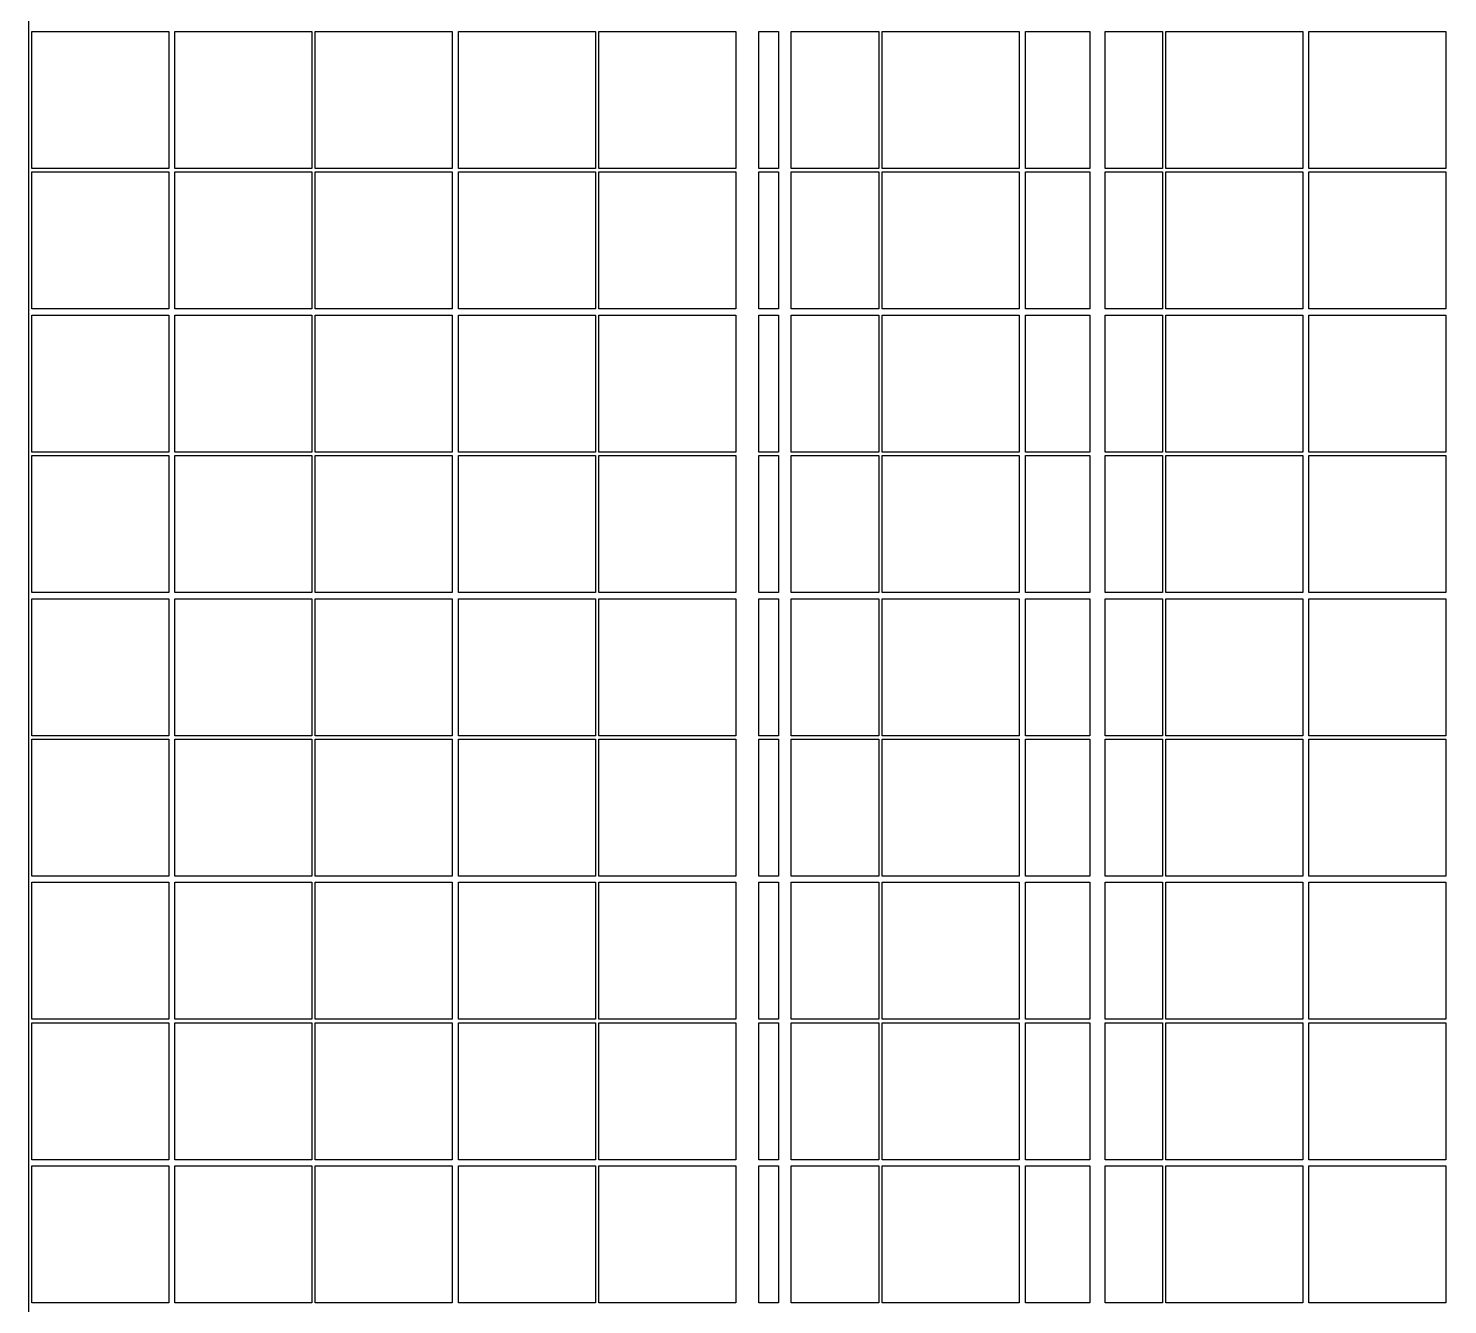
# Model space of a CAD drawing. Extents: x -105 to 105, y -185 to 185.
# Drawn here: x -105.1 to -55, y 95 to 140 of the extents above; entities that cross this region are included whole.
import ezdxf

# ---------------------------------------------------------------- set-up
doc = ezdxf.new("R2010")
doc.units = 0
doc.layers.get('0').update_dxf_attribs({"linetype": 'CONTINUOUS'})

msp = doc.modelspace()

# ---------------------------------------------------------------- linework, layer by layer
for points in [[(105, -185), (105.06, -185), (105.06, 185), (105, 185), (105, 185.06), (-105, 185.06), (-105, 185), (-105.06, 185), (-105.06, -185), (-105, -185), (-105, -185.06), (105, -185.06)], [(-104.94, 139.89), (-100.11, 139.89), (-100.11, 135.06), (-104.94, 135.06)], [(-99.89, 139.89), (-95.06, 139.89), (-95.06, 135.06), (-99.89, 135.06)], [(-94.94, 139.89), (-90.11, 139.89), (-90.11, 135.06), (-94.94, 135.06)], [(-89.89, 139.89), (-85.06, 139.89), (-85.06, 135.06), (-89.89, 135.06)], [(-84.94, 139.89), (-80.11, 139.89), (-80.11, 135.06), (-84.94, 135.06)], [(-79.3, 139.89), (-78.6023, 139.89), (-78.6023, 135.06), (-79.3, 135.06)], [(-78.1523, 139.89), (-75.06, 139.89), (-75.06, 135.06), (-78.1523, 135.06)], [(-74.94, 139.89), (-70.11, 139.89), (-70.11, 135.06), (-74.94, 135.06)], [(-69.89, 139.89), (-67.625, 139.89), (-67.625, 135.06), (-69.89, 135.06)], [(-67.075, 139.89), (-65.06, 139.89), (-65.06, 135.06), (-67.075, 135.06)], [(-64.94, 139.89), (-60.11, 139.89), (-60.11, 135.06), (-64.94, 135.06)], [(-59.89, 139.89), (-55.06, 139.89), (-55.06, 135.06), (-59.89, 135.06)], [(-104.94, 134.94), (-100.11, 134.94), (-100.11, 130.11), (-104.94, 130.11)], [(-99.89, 134.94), (-95.06, 134.94), (-95.06, 130.11), (-99.89, 130.11)], [(-94.94, 134.94), (-90.11, 134.94), (-90.11, 130.11), (-94.94, 130.11)], [(-89.89, 134.94), (-85.06, 134.94), (-85.06, 130.11), (-89.89, 130.11)], [(-84.94, 134.94), (-80.11, 134.94), (-80.11, 130.11), (-84.94, 130.11)], [(-79.3, 134.94), (-78.6023, 134.94), (-78.6023, 130.11), (-79.3, 130.11)], [(-78.1523, 134.94), (-75.06, 134.94), (-75.06, 130.11), (-78.1523, 130.11)], [(-74.94, 134.94), (-70.11, 134.94), (-70.11, 130.11), (-74.94, 130.11)], [(-69.89, 134.94), (-67.625, 134.94), (-67.625, 130.11), (-69.89, 130.11)], [(-67.075, 134.94), (-65.06, 134.94), (-65.06, 130.11), (-67.075, 130.11)], [(-64.94, 134.94), (-60.11, 134.94), (-60.11, 130.11), (-64.94, 130.11)], [(-59.89, 134.94), (-55.06, 134.94), (-55.06, 130.11), (-59.89, 130.11)], [(-104.94, 129.89), (-100.11, 129.89), (-100.11, 125.06), (-104.94, 125.06)], [(-99.89, 129.89), (-95.06, 129.89), (-95.06, 125.06), (-99.89, 125.06)], [(-94.94, 129.89), (-90.11, 129.89), (-90.11, 125.06), (-94.94, 125.06)], [(-89.89, 129.89), (-85.06, 129.89), (-85.06, 125.06), (-89.89, 125.06)], [(-84.94, 129.89), (-80.11, 129.89), (-80.11, 125.06), (-84.94, 125.06)], [(-79.3, 129.89), (-78.6023, 129.89), (-78.6023, 125.06), (-79.3, 125.06)], [(-78.1523, 129.89), (-75.06, 129.89), (-75.06, 125.06), (-78.1523, 125.06)], [(-74.94, 129.89), (-70.11, 129.89), (-70.11, 125.06), (-74.94, 125.06)], [(-69.89, 129.89), (-67.625, 129.89), (-67.625, 125.06), (-69.89, 125.06)], [(-67.075, 129.89), (-65.06, 129.89), (-65.06, 125.06), (-67.075, 125.06)], [(-64.94, 129.89), (-60.11, 129.89), (-60.11, 125.06), (-64.94, 125.06)], [(-59.89, 129.89), (-55.06, 129.89), (-55.06, 125.06), (-59.89, 125.06)], [(-104.94, 124.94), (-100.11, 124.94), (-100.11, 120.11), (-104.94, 120.11)], [(-99.89, 124.94), (-95.06, 124.94), (-95.06, 120.11), (-99.89, 120.11)], [(-94.94, 124.94), (-90.11, 124.94), (-90.11, 120.11), (-94.94, 120.11)], [(-89.89, 124.94), (-85.06, 124.94), (-85.06, 120.11), (-89.89, 120.11)], [(-84.94, 124.94), (-80.11, 124.94), (-80.11, 120.11), (-84.94, 120.11)], [(-79.3, 124.94), (-78.6023, 124.94), (-78.6023, 120.11), (-79.3, 120.11)], [(-78.1523, 124.94), (-75.06, 124.94), (-75.06, 120.11), (-78.1523, 120.11)], [(-74.94, 124.94), (-70.11, 124.94), (-70.11, 120.11), (-74.94, 120.11)], [(-69.89, 124.94), (-67.625, 124.94), (-67.625, 120.11), (-69.89, 120.11)], [(-67.075, 124.94), (-65.06, 124.94), (-65.06, 120.11), (-67.075, 120.11)], [(-64.94, 124.94), (-60.11, 124.94), (-60.11, 120.11), (-64.94, 120.11)], [(-59.89, 124.94), (-55.06, 124.94), (-55.06, 120.11), (-59.89, 120.11)], [(-104.94, 119.89), (-100.11, 119.89), (-100.11, 115.06), (-104.94, 115.06)], [(-99.89, 119.89), (-95.06, 119.89), (-95.06, 115.06), (-99.89, 115.06)], [(-94.94, 119.89), (-90.11, 119.89), (-90.11, 115.06), (-94.94, 115.06)], [(-89.89, 119.89), (-85.06, 119.89), (-85.06, 115.06), (-89.89, 115.06)], [(-84.94, 119.89), (-80.11, 119.89), (-80.11, 115.06), (-84.94, 115.06)], [(-79.3, 119.89), (-78.6023, 119.89), (-78.6023, 115.06), (-79.3, 115.06)], [(-78.1523, 119.89), (-75.06, 119.89), (-75.06, 115.06), (-78.1523, 115.06)], [(-74.94, 119.89), (-70.11, 119.89), (-70.11, 115.06), (-74.94, 115.06)], [(-69.89, 119.89), (-67.625, 119.89), (-67.625, 115.06), (-69.89, 115.06)], [(-67.075, 119.89), (-65.06, 119.89), (-65.06, 115.06), (-67.075, 115.06)], [(-64.94, 119.89), (-60.11, 119.89), (-60.11, 115.06), (-64.94, 115.06)], [(-59.89, 119.89), (-55.06, 119.89), (-55.06, 115.06), (-59.89, 115.06)], [(-104.94, 114.94), (-100.11, 114.94), (-100.11, 110.11), (-104.94, 110.11)], [(-99.89, 114.94), (-95.06, 114.94), (-95.06, 110.11), (-99.89, 110.11)], [(-94.94, 114.94), (-90.11, 114.94), (-90.11, 110.11), (-94.94, 110.11)], [(-89.89, 114.94), (-85.06, 114.94), (-85.06, 110.11), (-89.89, 110.11)], [(-84.94, 114.94), (-80.11, 114.94), (-80.11, 110.11), (-84.94, 110.11)], [(-79.3, 114.94), (-78.6023, 114.94), (-78.6023, 110.11), (-79.3, 110.11)], [(-78.1523, 114.94), (-75.06, 114.94), (-75.06, 110.11), (-78.1523, 110.11)], [(-74.94, 114.94), (-70.11, 114.94), (-70.11, 110.11), (-74.94, 110.11)], [(-69.89, 114.94), (-67.625, 114.94), (-67.625, 110.11), (-69.89, 110.11)], [(-67.075, 114.94), (-65.06, 114.94), (-65.06, 110.11), (-67.075, 110.11)], [(-64.94, 114.94), (-60.11, 114.94), (-60.11, 110.11), (-64.94, 110.11)], [(-59.89, 114.94), (-55.06, 114.94), (-55.06, 110.11), (-59.89, 110.11)], [(-104.94, 109.89), (-100.11, 109.89), (-100.11, 105.06), (-104.94, 105.06)], [(-99.89, 109.89), (-95.06, 109.89), (-95.06, 105.06), (-99.89, 105.06)], [(-94.94, 109.89), (-90.11, 109.89), (-90.11, 105.06), (-94.94, 105.06)], [(-89.89, 109.89), (-85.06, 109.89), (-85.06, 105.06), (-89.89, 105.06)], [(-84.94, 109.89), (-80.11, 109.89), (-80.11, 105.06), (-84.94, 105.06)], [(-79.3, 109.89), (-78.6023, 109.89), (-78.6023, 105.06), (-79.3, 105.06)], [(-78.1523, 109.89), (-75.06, 109.89), (-75.06, 105.06), (-78.1523, 105.06)], [(-74.94, 109.89), (-70.11, 109.89), (-70.11, 105.06), (-74.94, 105.06)], [(-69.89, 109.89), (-67.625, 109.89), (-67.625, 105.06), (-69.89, 105.06)], [(-67.075, 109.89), (-65.06, 109.89), (-65.06, 105.06), (-67.075, 105.06)], [(-64.94, 109.89), (-60.11, 109.89), (-60.11, 105.06), (-64.94, 105.06)], [(-59.89, 109.89), (-55.06, 109.89), (-55.06, 105.06), (-59.89, 105.06)], [(-104.94, 104.94), (-100.11, 104.94), (-100.11, 100.11), (-104.94, 100.11)], [(-99.89, 104.94), (-95.06, 104.94), (-95.06, 100.11), (-99.89, 100.11)], [(-94.94, 104.94), (-90.11, 104.94), (-90.11, 100.11), (-94.94, 100.11)], [(-89.89, 104.94), (-85.06, 104.94), (-85.06, 100.11), (-89.89, 100.11)], [(-84.94, 104.94), (-80.11, 104.94), (-80.11, 100.11), (-84.94, 100.11)], [(-79.3, 104.94), (-78.6023, 104.94), (-78.6023, 100.11), (-79.3, 100.11)], [(-78.1523, 104.94), (-75.06, 104.94), (-75.06, 100.11), (-78.1523, 100.11)], [(-74.94, 104.94), (-70.11, 104.94), (-70.11, 100.11), (-74.94, 100.11)], [(-69.89, 104.94), (-67.625, 104.94), (-67.625, 100.11), (-69.89, 100.11)], [(-67.075, 104.94), (-65.06, 104.94), (-65.06, 100.11), (-67.075, 100.11)], [(-64.94, 104.94), (-60.11, 104.94), (-60.11, 100.11), (-64.94, 100.11)], [(-59.89, 104.94), (-55.06, 104.94), (-55.06, 100.11), (-59.89, 100.11)], [(-104.94, 99.89), (-100.11, 99.89), (-100.11, 95.06), (-104.94, 95.06)], [(-99.89, 99.89), (-95.06, 99.89), (-95.06, 95.06), (-99.89, 95.06)], [(-94.94, 99.89), (-90.11, 99.89), (-90.11, 95.06), (-94.94, 95.06)], [(-89.89, 99.89), (-85.06, 99.89), (-85.06, 95.06), (-89.89, 95.06)], [(-84.94, 99.89), (-80.11, 99.89), (-80.11, 95.06), (-84.94, 95.06)], [(-79.3, 99.89), (-78.6023, 99.89), (-78.6023, 95.06), (-79.3, 95.06)], [(-78.1523, 99.89), (-75.06, 99.89), (-75.06, 95.06), (-78.1523, 95.06)], [(-74.94, 99.89), (-70.11, 99.89), (-70.11, 95.06), (-74.94, 95.06)], [(-69.89, 99.89), (-67.625, 99.89), (-67.625, 95.06), (-69.89, 95.06)], [(-67.075, 99.89), (-65.06, 99.89), (-65.06, 95.06), (-67.075, 95.06)], [(-64.94, 99.89), (-60.11, 99.89), (-60.11, 95.06), (-64.94, 95.06)], [(-59.89, 99.89), (-55.06, 99.89), (-55.06, 95.06), (-59.89, 95.06)]]:
    msp.add_lwpolyline(points, close=True)

doc.saveas('drawing.dxf')
